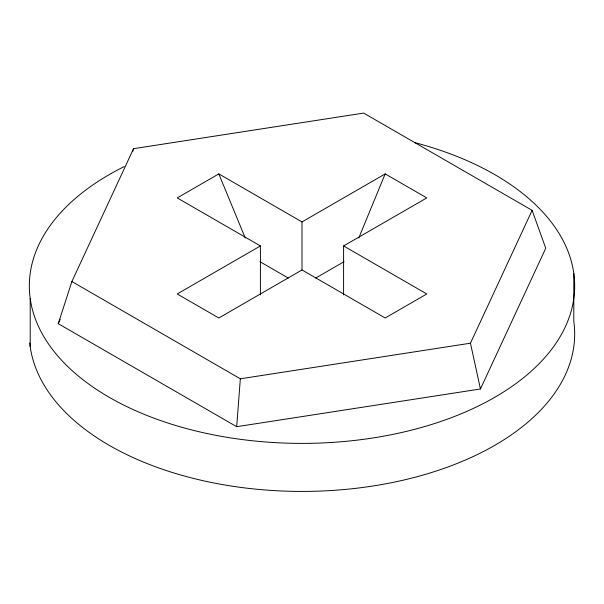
<?xml version="1.0" encoding="UTF-8"?>
<svg xmlns="http://www.w3.org/2000/svg" width="604" height="604" viewBox="0 0 604 604"><rect width="100%" height="100%" fill="white"/><g stroke="black" fill="none" stroke-linecap="round" stroke-linejoin="round"><path stroke-width="0.91" d="M236.685 426.696L240.339 378.799L71.884 281.539L133.544 148.682L363.661 113.084L532.116 210.343L545.752 248.259L480.437 388.984L236.685 426.696L58.248 323.676L71.884 281.539M132.752 151.385L133.544 148.682M358.746 238.021L385.186 173.899L426.786 197.908L343.593 245.941L343.593 294.911M58.248 323.676L60.226 319.41M480.437 388.984L470.456 343.2L532.116 210.343M385.186 173.899L302 221.925L218.814 173.899L177.214 197.908L260.407 245.941L260.407 294.911M260.407 245.941L177.214 293.967L218.814 317.983L302 269.958L385.186 317.983L426.786 293.967L343.593 245.941M315.749 278.029L344.053 261.683M240.339 378.799L470.456 343.2M259.947 261.683L288.251 278.029M218.814 173.899L245.254 238.021M573.8 273.355L573.8 321.388A272.676 157.425 0 0 1 320.626 491.052A272.676 157.425 0 0 1 29.762 342.898M302 221.925L302 269.958M30.2 298.572L30.2 346.605M414.654 142.597A272.676 157.425 0 0 1 531.437 371.03A272.676 157.425 0 0 1 123.057 404.748A272.676 157.425 0 0 1 124.265 166.576"/></g></svg>
